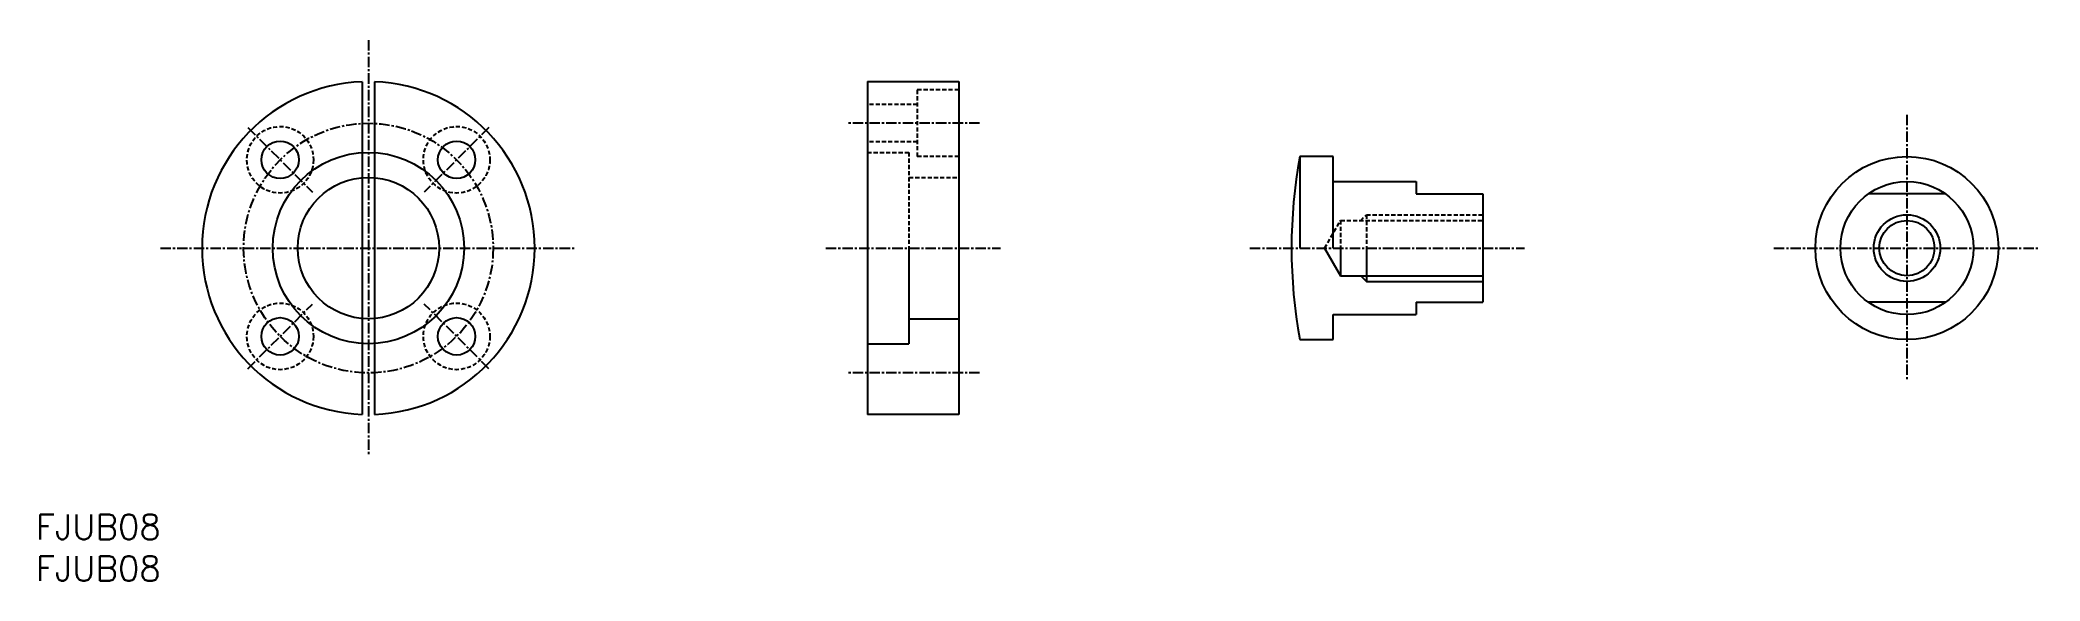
# Model space of a CAD drawing. Extents: x 1 to 241, y 0 to 65.
import ezdxf

# ---------------------------------------------------------------- set-up
doc = ezdxf.new("R2010")
doc.units = 0
doc.linetypes.add('CENTER', pattern=[2, 1.25, -0.25, 0.25, -0.25])
doc.linetypes.add('DASHED', pattern=[0.75, 0.5, -0.25])
doc.layers.get('0').update_dxf_attribs({"linetype": 'CONTINUOUS'})
doc.layers.add('CENTER', color=1, linetype='CENTER')
doc.styles.get("Standard").update_dxf_attribs({"font": 'txt.shx'})

# ---------------------------------------------------------------- blocks, each defined once
blk = doc.blocks.new('*U18')
at = {"color": 7, "linetype": 'CONTINUOUS'}
blk.add_text('FJUB08', height=3, dxfattribs=at).set_placement((0, 0))
blk = doc.blocks.new('*U19')
at = {"color": 7, "linetype": 'CONTINUOUS'}
blk.add_text('FJUB08', height=3, dxfattribs=at).set_placement((0, 5))

msp = doc.modelspace()

# ---------------------------------------------------------------- linework, layer by layer
at = {"color": 7, "linetype": 'CONTINUOUS'}
for p, q in [((39.25, 59.99), (39.25, 20.01)), ((40.75, 59.99), (40.75, 20.01)), ((100, 60), (100, 20)), ((100, 60), (111, 60)), ((111, 60), (111, 20)), ((156, 51), (152.02, 51)), ((152.02, 51), (152.02, 40)), ((156, 40), (156, 51)), ((156, 48), (166, 48)), ((166, 48), (166, 46.5)), ((166, 46.5), (174, 46.5)), ((174, 46.5), (174, 33.5)), ((229.66, 46.5), (220.34, 46.5)), ((105, 40), (105, 28.5)), ((154.98, 40), (156.9, 36.68)), ((156.9, 40), (156.9, 36.68)), ((160, 40), (160, 36)), ((156.9, 36.68), (174, 36.68)), ((105, 31.5), (111, 31.5)), ((156, 32), (166, 32)), ((156, 29), (156, 32)), ((166, 33.5), (166, 32)), ((166, 33.5), (174, 33.5)), ((229.66, 33.5), (220.34, 33.5)), ((152.02, 29), (156, 29)), ((100, 28.5), (105, 28.5)), ((111, 20), (100, 20))]:
    msp.add_line(p, q, dxfattribs=at)
at = {"color": 3, "linetype": 'DASHED'}
for p, q in [((106, 59), (106, 51)), ((111, 59), (106, 59)), ((106, 57.25), (100, 57.25)), ((106, 52.75), (100, 52.75)), ((100, 51.5), (105, 51.5)), ((105, 51.5), (105, 40)), ((111, 51), (106, 51)), ((105, 48.5), (111, 48.5)), ((154.98, 40), (156.9, 43.32)), ((156.9, 43.32), (174, 43.32)), ((156.9, 43.32), (156.9, 40)), ((159.32, 43.32), (160, 44)), ((160, 44), (174, 44)), ((160, 44), (160, 40))]:
    msp.add_line(p, q, dxfattribs=at)
at = {"color": 3, "linetype": 'CONTINUOUS'}
for p, q in [((159.32, 36.68), (160, 36)), ((160, 36), (174, 36))]:
    msp.add_line(p, q, dxfattribs=at)
at = {"color": 3, "linetype": 'DASHED'}
for centre in [(29.39, 50.61), (50.61, 50.61), (29.39, 29.39), (50.61, 29.39)]:
    msp.add_circle(centre, 4, dxfattribs=at)
at = {"color": 7, "linetype": 'CONTINUOUS'}
for centre, radius in [((29.39, 50.61), 2.25), ((40, 40), 11.5), ((50.61, 50.61), 2.25), ((225, 40), 11), ((40, 40), 8.5), ((225, 40), 8), ((225, 40), 3.32), ((29.39, 29.39), 2.25), ((50.61, 29.39), 2.25)]:
    msp.add_circle(centre, radius, dxfattribs=at)
at = {"color": 3, "linetype": 'CONTINUOUS'}
msp.add_circle((225, 40), 4, dxfattribs=at)
at = {"color": 7, "linetype": 'CONTINUOUS'}
for centre, radius, start, end in [((40, 40), 20, 92.1491, 267.8509), ((40, 40), 20, 272.1491, 87.8509), ((211, 40), 60, 169.436, 190.564)]:
    msp.add_arc(centre, radius, start, end, dxfattribs=at)
at = {"layer": 'CENTER', "color": 1, "linetype": 'CENTER'}
for p, q in [((40, 65), (40, 15)), ((225, 56), (225, 24)), ((25.5, 54.5), (33.28, 46.72)), ((54.5, 54.5), (46.72, 46.72)), ((113.5, 55), (97.5, 55)), ((15, 40), (65, 40)), ((95, 40), (116, 40)), ((146, 40), (179, 40)), ((209, 40), (241, 40)), ((25.5, 25.5), (33.28, 33.28)), ((54.5, 25.5), (46.72, 33.28)), ((113.5, 25), (97.5, 25))]:
    msp.add_line(p, q, dxfattribs=at)
msp.add_circle((40, 40), 15, dxfattribs=at)

# ---------------------------------------------------------------- block references
at = {"color": 7, "linetype": 'CONTINUOUS'}
for name in ['*U19', '*U18']:
    msp.add_blockref(name, (0, 0), dxfattribs=at)

doc.saveas('drawing.dxf')
